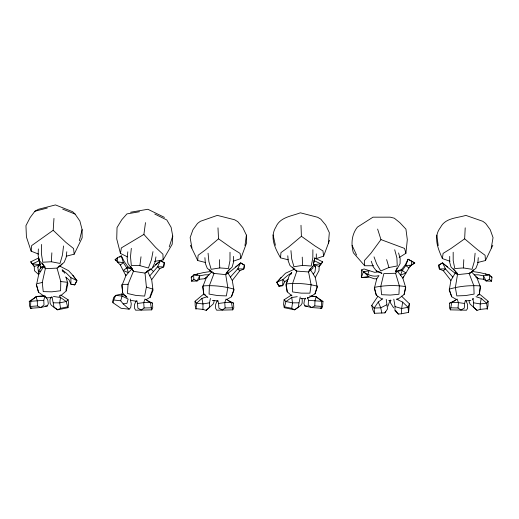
<?xml version="1.0" encoding="UTF-8"?>
<svg xmlns="http://www.w3.org/2000/svg" width="519" height="519" viewBox="0 0 519 519"><rect width="100%" height="100%" fill="white"/><g stroke="black" fill="none" stroke-linecap="round" stroke-linejoin="round"><path stroke-width="0.78" d="M62.754 271.437L62.202 269.932L66.426 273.189L70.915 277.646L70.902 284.243L74.71 284.892L76.961 280.643L72.881 275.362L68.566 270.691L59.302 265.845L57.051 268.102L45.341 268.686L43.544 266.636L40.346 266.948M230.008 252.247L229.988 260.577L228.405 268.537L219.758 267.94L211.155 269.316L208.872 261.524L208.074 253.233M210.396 298.438L209.527 302.824L209.579 307.287L206.173 310.362L202.942 309.408L202.968 303.913L201.93 298.386L207.204 296.712M312.886 249.743L312.827 258.079L311.199 266.033L302.564 265.397L293.942 266.721L291.71 258.923L290.945 250.619M361.412 269.964L361.354 277.529L368.944 276.893L374.154 278.768L376.762 278.826L378.974 275.602C372.473 277.496 366.129 274.292 361.412 269.964L364.053 268.972L374.562 272.313L379.357 271.852M449.714 256.386L449.668 262.309L451.056 267.077L455.448 271.242L457.492 274.013M393.811 299.165L395.037 306.593L394.907 310.673L398.3 314.073L401.583 313.742L401.635 308.513L402.686 302.129L396.367 299.048M373.518 265.741L364.688 265.76L353.342 252.766C350.902 243.904 351.597 234.465 357.448 227.088L372.986 217.176L390.197 217.163L394.297 218.188L399.857 222.67L405.929 229.126L407.311 239.681L405.91 253.266L399.169 257.56M472.783 298.438L473.652 302.824L473.6 307.287L477.006 310.362L480.237 309.408L487.276 308.643L486.627 303.213L481.256 298.386L475.975 296.712M57.051 268.102L60.781 281.558L60.593 290.744L51.861 291.827L43.239 291.613L42.266 282.485L45.341 268.686M41.65 244.436L41.371 253.57L42.785 262.218L51.329 261.758L60.009 263.431L62.442 255.05L63.545 245.974M477.811 294.902L480.218 294.636L488.126 301.247L487.983 305.717L487.192 309.246L487.276 308.643M305.672 298.172L304.471 299.917L303.9 303.732L304.841 305.918L311.523 307.54L314.799 305.938L314.994 300.501L316.233 296.699L309.512 296.057M397.833 299.281L404.106 294.487L405.748 287.721L402.854 278.19L408.94 267.947L411.47 265.144L411.612 261.128L408.051 259.234L405.352 264.709L401.654 269.465L395.614 271.697M491.234 248.017L493.05 237.637L490.247 229.761L485.68 223.442L482.813 221.308L465.867 215.391C456.843 218.175 445.308 217.805 440.443 227.517C432.872 237.164 438.159 248.796 442.376 258.585L449.992 261.239M38.367 248.951L38.121 255.361L39.334 260.551L45.27 267.583M471.537 271.846L474.256 274.836L478.129 274.804L483.461 275.829L489.553 274.934L491.96 277.23L491.577 281.181L489.372 279.3L489.553 274.934L479.991 272.637L471.745 271.359M455.157 300.533L449.616 303.148L449.409 307.793L450.401 309.856L466.503 310.2L467.645 308.182L467.528 304.329L465.809 300.391M475.106 253.233L474.308 261.524L472.031 269.316L463.428 267.94L463.791 259.669M307.67 297.342L308.468 300.339L308.234 305.003L311.523 307.54L321.722 308.273L322.636 306.035L322.961 301.383L315.928 296.836M442.376 258.585L443.096 253.395L450.966 248.523L464.648 238.824L465.206 227.841M401.531 296.141L409.433 303.816L408.576 312.393L401.583 313.742M51.329 261.758L51.861 252.824M38.581 254.102L31.153 251.177L31.665 245.578L53.185 230.287L53.97 218.408M126.941 297.458L122.718 293.079L121.907 285.599L125.89 275.712L120.337 265.008L115.108 259.623L117.476 257.677L121.31 255.867L124.398 261.797L128.044 266.961L132.001 268.894L133.422 271.32L128.063 284.308L127.466 293.475L135.894 295.421L144.652 296.096L146.397 287.098L145.022 273.091L151.12 269.212L160.488 260.454L164.263 262.854L163.673 266.909L159.644 268.81L151.704 279.644L153.008 290.335L150.244 297.27L146.111 299.677M154.753 214.042L166.807 219.978L171.088 227.264L172.73 236.022L172.191 244.228L163.109 259.928L154.545 261.381M465.342 300.482L464.596 303.466L464.297 308.111L460.937 310.083L458.056 307.975L450.771 307.819L450.401 309.856M199.491 279.235L199.718 275.829L205.05 274.804L208.93 274.836L212.187 271.242L203.195 272.637L193.632 274.934L191.219 277.23L191.602 281.181L197.045 281.006L199.491 279.235L204.726 278.735L207.548 276.906M458.056 307.975L458.413 302.616L457.155 299.054L451.77 302.473L449.616 303.148M316.233 296.699L321.423 300.962L321.722 308.273L320.255 307.975M205.492 262.491L197.72 260.532L198.089 255.29L205.621 249.723L218.531 238.824L217.98 227.841M30.387 306.45L37.433 305.938L40.709 307.54L43.998 305.003L43.771 300.339L44.965 295.843L47.761 299.917L48.332 303.732L47.391 305.918L40.709 307.54L30.511 308.273L30.816 300.962L36.006 296.699L44.219 295.914L36.946 296.42M288.279 259.831L280.526 257.839L280.948 252.617L288.519 247.109L301.403 236.288L300.994 225.298M328.449 243.171L329.331 232.668L325.705 225.051L320.794 219.154L317.609 217.26L300.365 212.809C291.496 216.261 280.117 217.02 275.887 227.043C269.471 237.404 275.2 248.471 280.526 257.839M478.291 257.671L477.785 263.574L475.949 268.2L469.844 273.5M308.967 297.608L315.001 293.858L317.278 286.157C307.157 283.588 296.57 282.868 286.19 283.945L287.241 291.879L292.048 295.94M131.326 248.329L130.496 256.665L131.313 265.41L139.87 265.644L148.395 268.012L151.405 259.85L152.982 251.631M127.804 251.806L127.123 258.183L127.972 263.457L133.402 270.95M226.667 299.554L231.448 296.784L233.965 289.148C223.942 286.228 213.38 285.152 202.968 285.917L203.772 293.897L207.859 297.588M66.795 251.754L66.185 257.333L64.174 262.296L58.388 267.356M382.107 299.197L376.288 295.162L374.471 287.351C384.702 285.275 395.316 284.989 405.631 286.598L404.106 294.487M291.587 294.974L284.107 299.774L283.588 304.296L284.256 307.696L294.584 309.83L298.178 307.319L300.216 296.946M469.286 300.488L469.111 301.928L470.143 304.14L477.006 310.362M205.368 294.902L202.968 294.636L195.06 301.247L195.202 305.717L195.994 309.246L196.552 303.213L201.93 298.386M315.299 277.516L318.997 270.684L319.166 266.409L322.688 261.848L314.793 257.949L313.489 263.873L315.565 267.207L315.001 271.774L313.294 274.201L315.299 277.516L317.271 287.273L315.001 293.858M315.565 267.207L313.392 264.651L313.489 263.873M139.87 265.644L141.012 256.775M244.974 245.63L246.389 235.101L242.743 227.517L237.773 221.626L234.601 219.764L217.318 215.391L200.373 221.308L197.499 223.442L192.938 229.761L190.136 237.637L191.946 248.017M163.109 259.928L162.947 254.232L155.694 247.459L143.893 234.413L145.495 222.619M301.513 298.256L302.259 299.612L302.129 303.31L300.832 305.373L294.584 309.83L291.743 308.331L292.495 302.856L291.73 297.51L297.244 296.686M322.688 261.848L319.166 266.409L313.392 264.651L314.793 257.949M53.418 296.453L60.502 297.51L59.737 302.856L60.496 308.331L57.648 309.83L54.054 307.319L52.017 296.946M164.263 262.854L163.673 266.909L157.588 266.779L149.764 275.894L151.704 279.644M213.114 272.339L214.049 273.429L225.713 274.648C231.202 271.379 235.678 266.961 240.608 262.835L244.397 265.092L243.826 268.959L239.791 270.795L232.278 280.461L233.939 290.283L231.448 296.784M313.281 265.293L312.853 268.141L308.558 271.943L296.862 271.106L295.888 270.036M390.69 300.014L390.294 302.609L393.629 307.864M477.078 296.005L479.413 293.897L480.516 287.02L476.864 277.756L475.638 276.906M456.519 299.554L451.738 296.784L449.246 290.283L450.901 280.461L443.395 270.795L439.359 268.959L438.789 265.092L442.571 262.835C447.508 266.961 451.984 271.379 457.473 274.648L455.358 287.532L456.817 295.895L465.511 295.59L474.1 294.091L473.795 285.606L469.137 273.429L470.065 272.339M127.642 256.944L120.447 253.428L121.362 247.9L143.893 234.413M244.397 265.092L243.826 268.959L237.741 268.874L230.384 277.075L232.278 280.461M155.953 256.899L154.96 262.419L152.618 267.214M450.771 307.819L451.77 302.473L458.413 302.616L464.596 303.466M481.256 298.386L480.211 303.913L480.237 309.408M51.472 296.894L49.98 299.612L50.109 303.31L51.407 305.373L57.648 309.83L67.983 307.696L68.644 304.296L68.125 299.774L60.652 294.974M60.23 296.18L66.322 290.848L67.859 283.484L66.088 277.633M36.94 282.81L38.691 274.551L43.544 266.636L44.887 266.863M130.23 298.989L131.281 303.952L130.658 307.631L129.134 309.168L121.044 308.28L113.012 302.778L113.655 300.001L115.685 295.363L121.738 294.007L126.604 296.498M389.821 300.916L387.927 306.216M79.355 240.745L82.093 229.58L79.874 220.997L75.08 214.068L72.589 211.687L55.475 204.927L38.425 209.287L34.883 211.246L30.167 217.506L25.95 225.642L26.43 237.027L31.153 251.177M376.762 278.826L374.316 288.486L376.288 295.162M284.256 307.696L285.982 301.513L291.73 297.51M129.134 309.168L123.191 303.9L120.687 300.78L122.101 296.07L121.738 294.007M169.233 246.94L172.73 236.022M367.802 274.506L368.996 270.853L363.404 271.632L361.354 277.529L368.944 276.893L363.404 271.632M296.862 271.106L292.612 283.439L292.58 291.931L301.221 293.144L309.914 293.164L311.102 284.756L308.558 271.943M287.721 279.994L285.917 285.041L287.241 291.879M233.187 261.239L240.81 258.585L246.648 242.723L246.389 235.101M286.19 283.945L289.265 275.66L291.782 272.67L291.224 274.051M59.237 296.641L59.691 295.441M315.98 258.728L323.622 256.12L329.533 240.271M403.386 276.77L402.854 278.19L397.528 271.236L395.595 273.273L383.872 273.558L380.803 286.235L381.575 294.688L390.294 295.077L398.949 294.267L399.332 285.787L395.595 273.273M214.049 273.429L209.391 285.606L209.079 294.091L217.675 295.59L226.368 295.895L227.822 287.532L225.713 274.648M409.556 266.241L414.785 262.997L408.051 259.234L405.78 265.572L402.296 270.503L400.538 275.076L405.955 273.052L402.296 270.503L401.654 269.465M74.71 284.892L76.961 280.643L70.915 277.646M206.322 277.756L202.669 287.02L203.772 293.897M395.64 271.268L396.983 267.927M409.433 303.816L408.018 307.28L408.576 312.393M136.036 301.046L134.609 304.329L134.492 308.182L135.628 310.2L151.736 309.856L152.722 307.793L152.521 303.148L146.981 300.533M217.37 300.391L215.657 304.329L215.534 308.182L216.676 310.2L232.778 309.856L233.771 307.793L233.563 303.148L228.029 300.533M377.702 296.589L371.721 305.425L372.674 309.538L374.433 313.294L384.949 312.873L385.611 311.394M477.694 262.491L485.466 260.532L492.81 245.26M66.49 256.146L74.159 254.193L82.158 237.819L82.093 229.58M288.35 279.073L284.749 281.726L282.719 285.671L278.833 286.079L276.731 282.193L285.541 273.215L294.915 268.965M395.368 271.937L400.091 263.633L400.162 258.67L398.579 252.941M472.718 299.645L473.36 298.483M450.901 280.461L455.299 272.884L457.258 273.091M43.544 266.636L40.56 268.141L38.419 271.774L38.691 274.551L34.416 270.684L34.254 266.409L30.725 261.848L38.62 257.949L40.028 264.651L37.848 267.207L38.419 271.774L40.664 271.009M37.848 267.207L39.931 263.873L38.62 257.949M384.949 312.873L387.518 308.935L386.227 299.372M382.763 298.652L378.273 302.006L374.141 308.065L374.536 313.314M377.624 229.087L380.959 239.596L370.871 253.337L364.357 260.59L364.688 265.76M225.687 274.013L227.731 271.242L232.123 267.077L233.511 262.309L233.466 256.386M396.99 299.69L397.82 298.587M308.85 270.924L310.505 268.725M488.126 301.247L486.627 303.213L480.211 303.913L473.652 302.824M277.659 281.785L281.077 277.418M226.608 272.864L229.813 268.848M309.356 270.328L312.574 266.325M146.047 272.3L147.409 270.769M307.43 298.36L308.37 297.348M59.328 266.747L62.059 263.931M470.506 272.936L473.594 269.763M443.395 270.795L445.438 268.874L442.571 262.835L438.743 265.254M204.726 278.735L208.93 274.836M68.125 299.774L66.25 301.513L59.737 302.856L53.444 302.817M206.173 310.362L213.043 304.14L214.068 301.928L213.899 300.488M146.306 272.287L150.38 268.66M191.602 281.181L193.814 279.3L193.632 274.934L199.718 275.829L197.045 281.006L193.814 279.3M119.636 257.281L121.31 255.867L123.366 262.614L126.798 267.947L128.433 272.65L125.89 275.712L125.592 274.279M120.337 265.008L123.366 262.614L117.476 261.9L117.476 257.677M126.798 267.947L132.001 268.894L128.433 272.65L123.256 270.503L128.044 266.961M155.518 264.735L159.391 261.797M235.639 266.935L240.122 263.646M151.736 309.856L151.36 307.819L144.081 307.975L141.194 310.083L137.84 308.111L137.541 303.466L136.795 300.482M232.778 309.856L232.408 307.819L225.129 307.975L222.242 310.083L218.888 308.111L218.583 303.466L217.844 300.482M291.782 272.67L287.513 275.57L282.881 279.579L276.731 282.193L279.079 286.177M31.977 307.975L30.511 308.273L29.602 306.035L29.278 301.383L36.304 296.836M410.237 265.78L414.785 262.997L411.612 261.128M489.372 279.3L486.141 281.006L483.689 279.235L478.46 278.735L476.864 277.756M386.668 304.822L380.764 307.799L374.141 308.065L371.721 305.425M191.219 277.23L192.555 276.569M195.89 274.914L197.895 273.928M39.463 260.59L32.438 263.886L40.028 264.651L39.931 263.873L40.56 268.141M394.712 249.775L396.892 257.859L397.249 265.968L388.939 267.519L380.745 270.97L376.69 263.983L374.004 256.853M116.47 259.065L115.108 259.623L116.386 260.519M40.028 264.651L34.254 266.409L30.725 261.848M29.278 301.383L43.771 300.339M34.883 211.246L47.287 208.041M42.266 282.485L36.252 283.841L38.529 292.242L44.653 296.576M60.496 308.331L67.632 306.852L67.983 307.696M139.527 211.726L126.928 213.906L121.77 219.751L117.035 227.543L116.73 238.948L120.447 253.428M130.574 212.226L147.889 209.274L164.465 217.39M209.527 302.824L202.968 303.913L196.552 303.213L195.06 301.247M397.528 271.236L402.296 270.503M123.191 303.9L126.947 303.349L128.141 299.061L122.101 296.07L115.685 295.363L113.667 297.471L112.571 301.766L113.012 302.778M137.541 303.466L143.724 302.616L150.361 302.473L152.521 303.148M218.583 303.466L224.766 302.616L231.409 302.473L233.563 303.148M226.576 273.026L227.88 272.884L230.384 277.075M278.833 286.079L282.719 285.671L282.881 279.579L284.749 281.726M457.473 274.648L469.137 273.429M466.166 300.877L470.843 300.391M313.392 264.651L320.982 263.886L313.956 260.59M411.47 265.144L405.78 265.572L408.94 267.947M45.185 306.074L47.391 305.918M463.428 267.94L454.78 268.537L453.191 260.577L453.178 252.247M51.971 297.601L46.496 297.874L44.764 296.187M388.744 300.43L391.099 300.371M128.063 284.308L121.92 284.399L122.718 293.079M298.788 302.817L292.495 302.856L285.982 301.513L284.107 299.774M308.468 300.339L322.961 301.383M491.577 281.181L486.141 281.006L483.461 275.829L483.689 279.235M311.277 296.135L315.293 296.42M300.709 298.419L305.393 298.749M314.799 305.938L321.845 306.45M304.841 305.918L307.786 306.126M212.342 300.391L217.798 300.962M195.91 308.643L202.942 309.408M60.781 281.558L67.379 282.278L65.971 290.166L66.322 290.848M113.655 300.001L120.687 300.78M74.749 284.788L70.902 284.243L69.066 279.923L65.569 276.958M133.422 271.32L145.022 273.091M130.353 300.319L136.549 301.267M284.607 306.852L291.743 308.331M395.037 306.593L401.635 308.513L408.018 307.28L402.686 302.129M146.397 287.098L152.748 289.096L150.03 296.57L150.244 297.27M380.959 239.596L404.535 248.406L405.91 253.266M62.637 209.118L75.08 214.068M371.241 261.226L373.265 266.824L376.281 270.847L378.448 271.787M379.863 272.397L381.978 273.312L376.281 270.847M485.291 273.928L487.289 274.914M490.624 276.569L491.96 277.23M117.476 261.9L118.825 262.627M244.443 265.254L240.608 262.835L237.741 268.874L239.791 270.795M164.348 263.023L160.488 260.454L157.588 266.779L159.644 268.81M60.502 297.51L66.25 301.513L67.632 306.852M218.531 238.824L232.22 248.523L240.089 253.395L240.81 258.585M301.403 236.288L315.124 246.045L322.954 250.937L323.622 256.12M443.064 263.646L447.54 266.935M464.648 238.824L477.564 249.723L485.09 255.29L485.466 260.532M474.256 274.836L478.46 278.735M53.185 230.287L65.861 242.347L73.581 248.523L74.159 254.193M151.12 269.212L153.377 271.437M209.592 269.763L211.648 271.878M292.353 267.136L294.403 269.264M213.341 273.5L207.23 268.2L205.401 263.574L204.895 257.671M452.802 277.075L445.438 268.874L439.359 268.959L438.789 265.092M296.096 270.899L290.017 265.572L288.201 260.94L287.786 255.77M453.372 268.848L457.031 273.435M62.202 269.932L64.758 273.241M395.497 310.349L398.3 314.073M72.881 275.362L76.325 280.254M42.305 263.146L44.848 266.928M310.654 270.088L313.294 274.201M130.743 266.279L132.261 268.933M190.369 245.26L197.72 260.532M147.61 271.275L149.764 275.894M352.109 245.435L356.579 255.056M378.273 302.006L380.764 307.799L381.802 313.022M36.006 296.699L37.238 300.501L37.433 305.938M386.629 259.591L388.939 267.519M36.46 285.061L38.529 292.242M479.413 293.897L480.218 285.917C469.805 285.152 459.244 286.228 449.22 289.148L451.738 296.784M273.072 234.919L275.414 245.292M232.408 307.819L231.409 302.473L226.024 299.054L224.766 302.616L225.129 307.975M151.36 307.819L150.361 302.473L144.976 299.054L143.724 302.616L144.081 307.975M436.797 235.101L438.211 245.63M219.394 259.669L219.758 267.94M302.24 257.132L302.564 265.397M316.305 253.888L316.324 259.072"/></g></svg>
